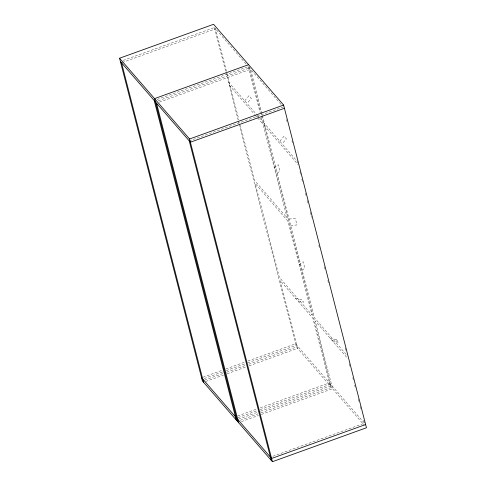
<?xml version="1.0" encoding="UTF-8"?>
<svg xmlns="http://www.w3.org/2000/svg" width="486" height="486" viewBox="0 0 486 486"><rect width="100%" height="100%" fill="white"/><g stroke="black" fill="none" stroke-linecap="round" stroke-linejoin="round"><path stroke-width="0.36" stroke-dasharray="2.43 1.82" d="M244.713 100.76L249.014 95.681L251.329 98.348L247.028 103.427M279.784 141.226L284.085 136.153L286.4 138.82L282.099 143.899M274.268 167.864L278.235 164.675L279.893 171.133L275.92 174.316M299.188 264.919L303.161 261.735L304.813 268.187L300.84 271.37M123.219 60.428L214.405 27.526L215.565 28.862L226.883 72.955M122.241 62.536L215.565 28.862M157.075 99.472L248.261 66.57L282.275 105.808M158.229 100.809L249.415 67.906M159.39 102.139L250.576 69.243L314.375 317.729L347.071 355.436M189.236 140.879L283.271 106.95M202.996 377.203L222.236 370.259M225.796 368.977L245.029 362.04M247.878 361.007L295.61 343.784L364.47 423.209L271.862 456.621M204.156 378.539L222.679 371.857M226.239 370.569L246.9 363.115M247.611 362.86L296.764 345.121M204.539 380.173L223.773 373.23M226.622 372.203L245.855 365.265M248.704 364.239L296.436 347.016L364.306 425.293M205.7 381.51L223.505 375.083M227.071 373.795L246.305 366.857M249.154 365.83L297.596 348.347L280.191 280.58L312.887 318.287L330.292 386.06M237.563 415.986L256.796 409.048M260.362 407.766L329.459 382.828M238.006 417.583L257.246 410.64M260.095 409.613L330.62 384.165M238.456 419.175L259.828 411.46M260.539 411.205L331.774 385.501M240.26 420.293L258.072 413.865M260.921 412.839L331.446 387.391L248.917 65.968M241.421 421.629L258.516 415.457M261.365 414.43L332.606 388.727L315.201 320.954L347.405 358.097M289.03 219.028L295.318 218.512L296.976 224.963L290.689 225.48M295.409 298.131L301.369 299.504L303.683 302.177L297.724 300.798M216.556 30.004L247.271 65.428M228.365 81.903L256.833 114.732M257.319 115.297L259.281 117.557M259.773 118.122L262.221 120.947M263.376 122.284L297.232 161.328L297.73 163.266M229.198 85.129L254.628 114.465M255.126 115.036L257.106 117.32M257.598 117.891L263.048 124.173M264.208 125.51L298.058 164.554M286.479 119.441L287.044 121.646M291.946 140.752L292.511 142.957M299.941 171.898L300.7 174.832M301.83 179.237L302.584 182.171M305.408 193.185L306.162 196.125M307.298 200.53L308.051 203.464M310.311 212.273L311.629 217.412M318.792 245.315L319.551 248.249M324.259 266.601L325.013 269.542M327.843 280.556L328.597 283.49M345.188 348.098L345.753 350.303M349.215 363.801L349.969 366.736M352.793 377.737L353.547 380.672M354.677 385.07L355.43 388.004M358.255 399.006L359.008 401.94M360.138 406.339L360.891 409.273M363.716 420.275L364.47 423.209M248.261 66.57L259.955 112.132M261.28 117.272L287.141 218.001L254.445 180.294L239.95 123.851M227.071 73.684L238.826 119.453M214.405 27.526L225.729 71.618M225.917 72.353L238.255 120.4M238.444 121.136L239.009 123.341M239.197 124.076L296.436 347.016M336.409 339.714L330.456 338.341L332.77 341.008L338.724 342.387L336.409 339.714M287.967 221.233L255.272 183.526L279.365 277.354L312.061 315.062L287.967 221.233"/><path stroke-width="0.73" d="M119.544 58.229L213.579 24.3L283.599 105.055L366.456 427.771L272.421 461.7L202.401 380.945L119.544 58.229L189.564 138.984L272.421 461.7M248.589 64.681L154.554 98.609L237.411 421.319M189.564 138.984L283.599 105.055M284.425 108.287L190.391 142.216L120.37 61.455M365.63 424.545L271.595 458.474L201.575 377.713M189.236 140.879L271.267 460.363M156.541 103.172L238.571 422.656M154.226 100.499L236.257 419.989M121.53 62.791L203.561 382.275"/></g></svg>
